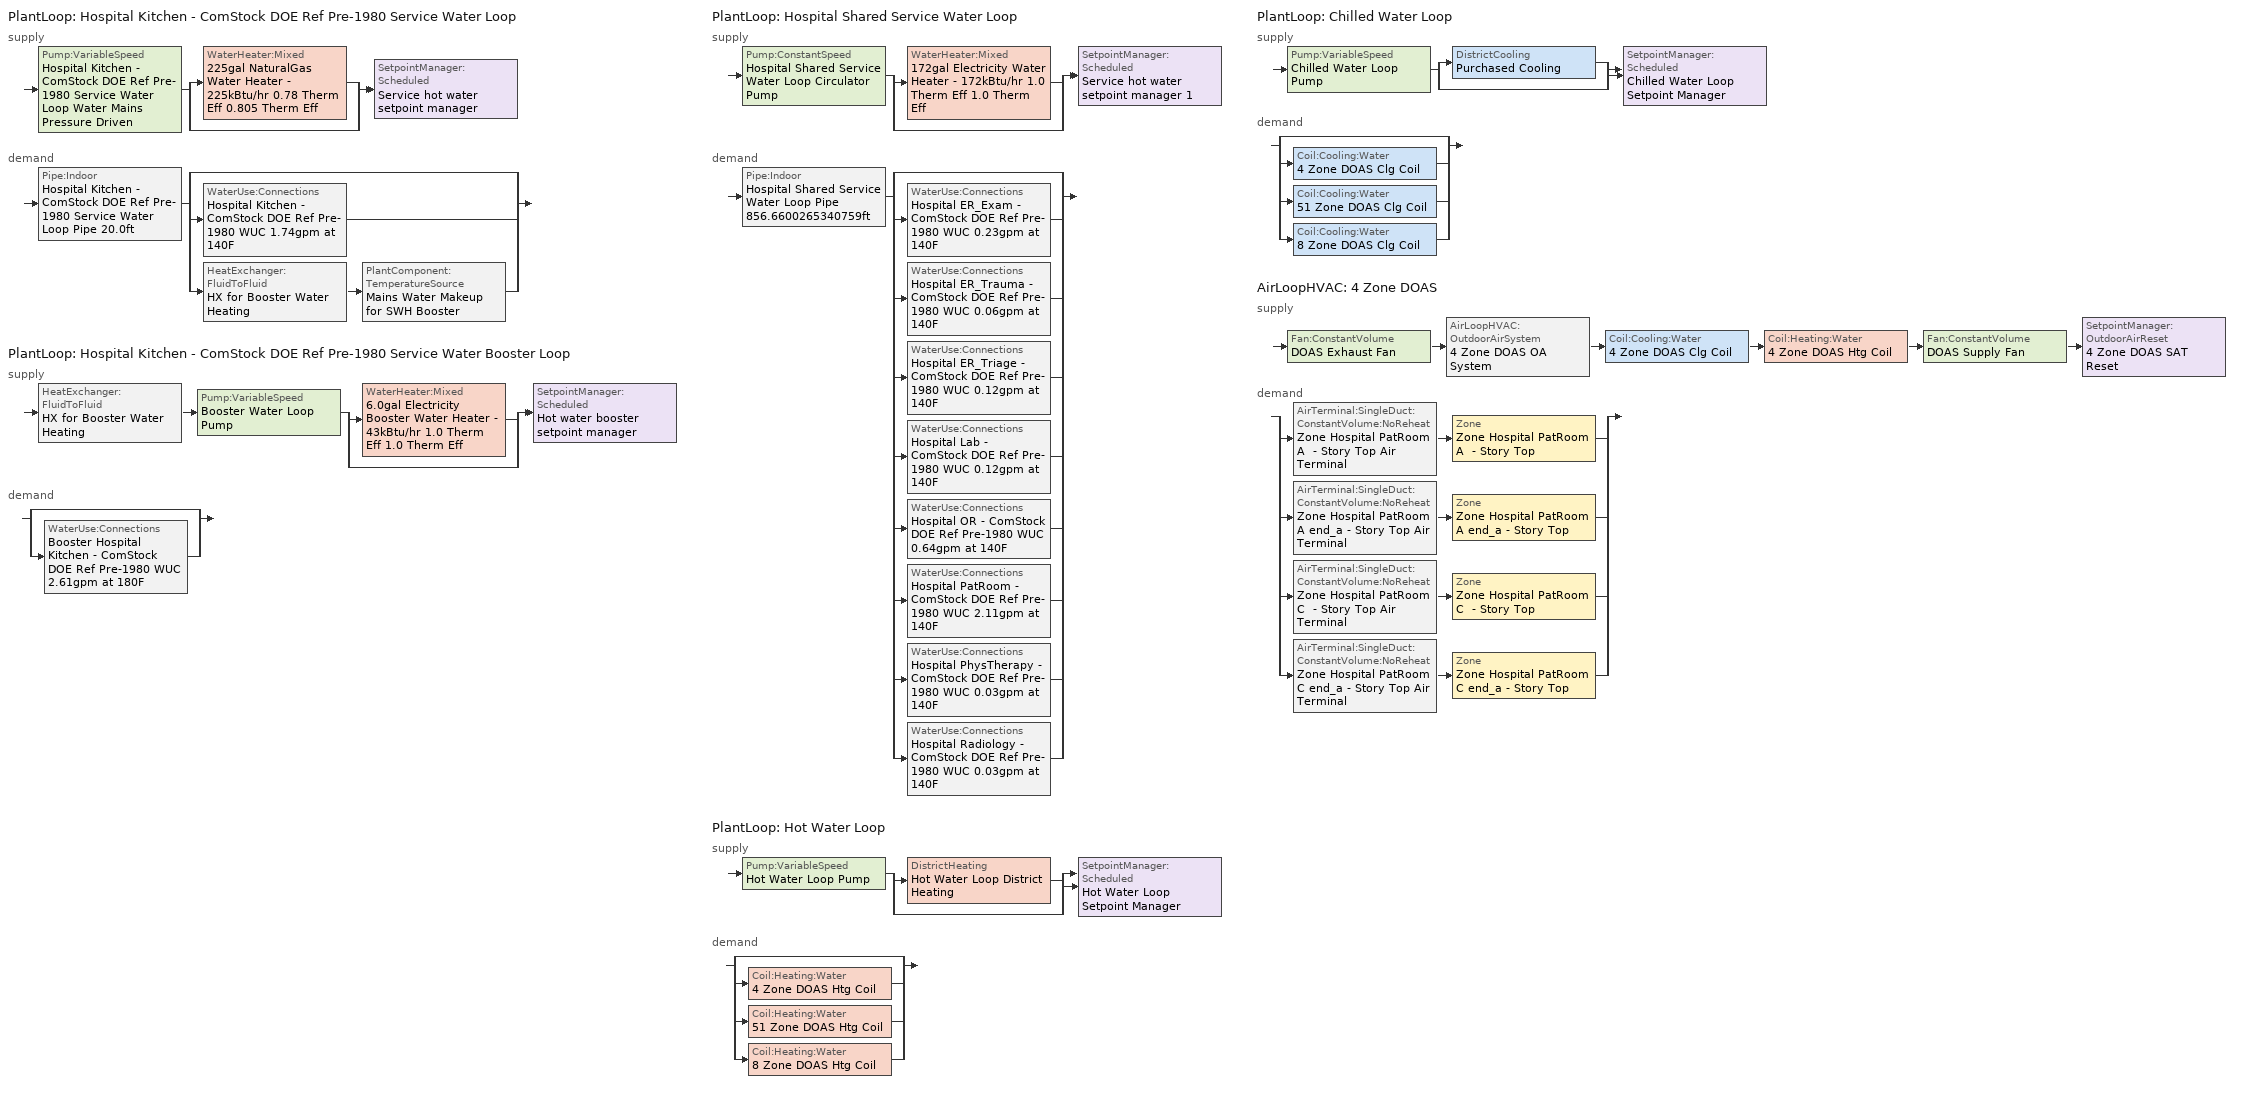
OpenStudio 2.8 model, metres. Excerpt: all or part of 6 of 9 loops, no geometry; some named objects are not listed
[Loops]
PlantLoop 'Hospital Kitchen - ComStock DOE Ref Pre-1980 Service Water Loop'
 supply: Pump:VariableSpeed 'Hospital Kitchen - ComStock DOE Ref Pre-1980 Service Water Loop Water Mains Pressure Driven' > split
  | WaterHeater:Mixed '225gal NaturalGas Water Heater - 225kBtu/hr 0.78 Therm Eff 0.805 Therm Eff'
  | bypass
  join > SetpointManager:Scheduled 'Service hot water setpoint manager'
 demand: Pipe:Indoor 'Hospital Kitchen - ComStock DOE Ref Pre-1980 Service Water Loop Pipe 20.0ft' > split
  | bypass
  | WaterUse:Connections 'Hospital Kitchen - ComStock DOE Ref Pre-1980 WUC 1.74gpm at 140F'
  | HeatExchanger:FluidToFluid 'HX for Booster Water Heating' > PlantComponent:TemperatureSource 'Mains Water Makeup for SWH Booster'
PlantLoop 'Hospital Kitchen - ComStock DOE Ref Pre-1980 Service Water Booster Loop'
 supply: HeatExchanger:FluidToFluid 'HX for Booster Water Heating' > Pump:VariableSpeed 'Booster Water Loop Pump' > split
  | WaterHeater:Mixed '6.0gal Electricity Booster Water Heater - 43kBtu/hr 1.0 Therm Eff 1.0 Therm Eff'
  | bypass
  join > SetpointManager:Scheduled 'Hot water booster setpoint manager'
 demand: split
  | bypass
  | WaterUse:Connections 'Booster Hospital Kitchen - ComStock DOE Ref Pre-1980 WUC 2.61gpm at 180F'
PlantLoop 'Hospital Shared Service Water Loop'
 supply: Pump:ConstantSpeed 'Hospital Shared Service Water Loop Circulator Pump' > split
  | WaterHeater:Mixed '172gal Electricity Water Heater - 172kBtu/hr 1.0 Therm Eff 1.0 Therm Eff'
  | bypass
  join > SetpointManager:Scheduled 'Service hot water setpoint manager 1'
 demand: Pipe:Indoor 'Hospital Shared Service Water Loop Pipe 856.6600265340759ft' > split
  | bypass
  | WaterUse:Connections 'Hospital ER_Exam - ComStock DOE Ref Pre-1980 WUC 0.23gpm at 140F'
  | WaterUse:Connections 'Hospital ER_Trauma - ComStock DOE Ref Pre-1980 WUC 0.06gpm at 140F'
  | WaterUse:Connections 'Hospital ER_Triage - ComStock DOE Ref Pre-1980 WUC 0.12gpm at 140F'
  | WaterUse:Connections 'Hospital Lab - ComStock DOE Ref Pre-1980 WUC 0.12gpm at 140F'
  | WaterUse:Connections 'Hospital OR - ComStock DOE Ref Pre-1980 WUC 0.64gpm at 140F'
  | WaterUse:Connections 'Hospital PatRoom - ComStock DOE Ref Pre-1980 WUC 2.11gpm at 140F'
  | WaterUse:Connections 'Hospital PhysTherapy - ComStock DOE Ref Pre-1980 WUC 0.03gpm at 140F'
  | WaterUse:Connections 'Hospital Radiology - ComStock DOE Ref Pre-1980 WUC 0.03gpm at 140F'
PlantLoop 'Hot Water Loop'
 supply: Pump:VariableSpeed 'Hot Water Loop Pump' > split
  | DistrictHeating 'Hot Water Loop District Heating'
  | bypass
  join > SetpointManager:Scheduled 'Hot Water Loop Setpoint Manager'
 demand: split
  | bypass
  | Coil:Heating:Water '4 Zone DOAS Htg Coil'
  | Coil:Heating:Water '51 Zone DOAS Htg Coil'
  | Coil:Heating:Water '8 Zone DOAS Htg Coil'
PlantLoop 'Chilled Water Loop'
 supply: Pump:VariableSpeed 'Chilled Water Loop Pump' > split
  | DistrictCooling 'Purchased Cooling'
  | bypass
  join > SetpointManager:Scheduled 'Chilled Water Loop Setpoint Manager'
 demand: split
  | bypass
  | Coil:Cooling:Water '4 Zone DOAS Clg Coil'
  | Coil:Cooling:Water '51 Zone DOAS Clg Coil'
  | Coil:Cooling:Water '8 Zone DOAS Clg Coil'
AirLoopHVAC '4 Zone DOAS'
 supply: Fan:ConstantVolume 'DOAS Exhaust Fan' > AirLoopHVAC:OutdoorAirSystem '4 Zone DOAS OA System' > Coil:Cooling:Water '4 Zone DOAS Clg Coil' > Coil:Heating:Water '4 Zone DOAS Htg Coil' > Fan:ConstantVolume 'DOAS Supply Fan' > SetpointManager:OutdoorAirReset '4 Zone DOAS SAT Reset'
 demand: split
  | AirTerminal:SingleDuct:ConstantVolume:NoReheat 'Zone Hospital PatRoom A  - Story Top Air Terminal' > Zone 'Zone Hospital PatRoom A  - Story Top'
  | AirTerminal:SingleDuct:ConstantVolume:NoReheat 'Zone Hospital PatRoom A end_a - Story Top Air Terminal' > Zone 'Zone Hospital PatRoom A end_a - Story Top'
  | AirTerminal:SingleDuct:ConstantVolume:NoReheat 'Zone Hospital PatRoom C  - Story Top Air Terminal' > Zone 'Zone Hospital PatRoom C  - Story Top'
  | AirTerminal:SingleDuct:ConstantVolume:NoReheat 'Zone Hospital PatRoom C end_a - Story Top Air Terminal' > Zone 'Zone Hospital PatRoom C end_a - Story Top'
[SizingPeriod:DesignDay] Barometric Pressure {Pa}=97948; Sky Clearness=0; Rain Indicator=0; Snow Indicator=0; Day of Month=21; Daylight Saving Time Indicator=0; Humidity Indicating Type=Wetbulb; Dry-Bulb Temperature Range Modifier Type=DefaultMultipliers
Name | Maximum Dry-Bulb Temperature {C} | Daily Dry-Bulb Temperature Range {deltaC} | Humidity Indicating Conditions at Maximum Dry-Bulb | Wind Speed {m/s} | Wind Direction {deg} | Month | Day Type | Solar Model Indicator | ASHRAE Taub | ASHRAE Taud
Dodge Co Ann Htg 99% Condns DB 1 | -17.7 | 0 | -17.7 | 2.4 | 290 | 1 | WinterDesignDay | ASHRAEClearSky
Dodge Co Ann Htg 99.6% Condns DB 1 | -20.1 | 0 | -20.1 | 2.4 | 290 | 1 | WinterDesignDay | ASHRAEClearSky
Dodge Co Ann Htg Wind 99% Condns WS=>MCDB 1 | -2 | 0 | -2 | 9.3 | 290 | 1 | WinterDesignDay | ASHRAEClearSky
Dodge Co April .4% Condns DB=>MCWB 1 | 27.4 | 10.5 | 16.4 | 4.8 | 210 | 4 | SummerDesignDay | ASHRAETau | 0.335 | 2.405
Dodge Co April .4% Condns WB=>MCDB 1 | 24.6 | 10.5 | 18.7 | 4.8 | 210 | 4 | SummerDesignDay | ASHRAETau | 0.335 | 2.405
Dodge Co August .4% Condns DB=>MCWB 1 | 32.1 | 9.7 | 25.6 | 4.8 | 210 | 8 | SummerDesignDay | ASHRAETau | 0.374 | 2.353
Dodge Co August .4% Condns WB=>MCDB 1 | 29.5 | 9.7 | 26.4 | 4.8 | 210 | 8 | SummerDesignDay | ASHRAETau | 0.374 | 2.353
Dodge Co December .4% Condns DB=>MCWB 1 | 14 | 7.3 | 12.8 | 4.8 | 210 | 12 | SummerDesignDay | ASHRAETau | 0.288 | 2.571
Dodge Co December .4% Condns WB=>MCDB 1 | 13.9 | 7.3 | 13 | 4.8 | 210 | 12 | SummerDesignDay | ASHRAETau | 0.288 | 2.571
Dodge Co February .4% Condns DB=>MCWB 1 | 12.8 | 7.8 | 11 | 4.8 | 210 | 2 | SummerDesignDay | ASHRAETau | 0.29 | 2.367
Dodge Co February .4% Condns WB=>MCDB 1 | 12.2 | 7.8 | 11.4 | 4.8 | 210 | 2 | SummerDesignDay | ASHRAETau | 0.29 | 2.367
Dodge Co January .4% Condns DB=>MCWB 1 | 8.7 | 7.1 | 6.8 | 4.8 | 210 | 1 | SummerDesignDay | ASHRAETau | 0.277 | 2.483
Dodge Co January .4% Condns WB=>MCDB 1 | 7.7 | 7.1 | 7.1 | 4.8 | 210 | 1 | SummerDesignDay | ASHRAETau | 0.277 | 2.483
Dodge Co July .4% Condns DB=>MCWB 1 | 32.7 | 10.1 | 25.6 | 4.8 | 210 | 7 | SummerDesignDay | ASHRAETau | 0.391 | 2.254
Dodge Co July .4% Condns WB=>MCDB 1 | 30.4 | 10.1 | 28.5 | 4.8 | 210 | 7 | SummerDesignDay | ASHRAETau | 0.391 | 2.254
Dodge Co June .4% Condns DB=>MCWB 1 | 32.3 | 10 | 23 | 4.8 | 210 | 6 | SummerDesignDay | ASHRAETau | 0.378 | 2.279
Dodge Co June .4% Condns WB=>MCDB 1 | 28.9 | 10 | 26 | 4.8 | 210 | 6 | SummerDesignDay | ASHRAETau | 0.378 | 2.279
Dodge Co March .4% Condns DB=>MCWB 1 | 21.4 | 8.6 | 16.4 | 4.8 | 210 | 3 | SummerDesignDay | ASHRAETau | 0.319 | 2.439
Dodge Co March .4% Condns WB=>MCDB 1 | 20.2 | 8.6 | 18 | 4.8 | 210 | 3 | SummerDesignDay | ASHRAETau | 0.319 | 2.439
Dodge Co May .4% Condns DB=>MCWB 1 | 29.1 | 10.5 | 20.6 | 4.8 | 210 | 5 | SummerDesignDay | ASHRAETau | 0.346 | 2.352
Dodge Co May .4% Condns WB=>MCDB 1 | 26.6 | 10.5 | 22.6 | 4.8 | 210 | 5 | SummerDesignDay | ASHRAETau | 0.346 | 2.352
Dodge Co November .4% Condns DB=>MCWB 1 | 20.2 | 7.9 | 13.8 | 4.8 | 210 | 11 | SummerDesignDay | ASHRAETau | 0.3 | 2.621
Dodge Co November .4% Condns WB=>MCDB 1 | 20.2 | 7.9 | 16.4 | 4.8 | 210 | 11 | SummerDesignDay | ASHRAETau | 0.3 | 2.621
Dodge Co October .4% Condns DB=>MCWB 1 | 27.5 | 9.7 | 21.9 | 4.8 | 210 | 10 | SummerDesignDay | ASHRAETau | 0.322 | 2.544
Dodge Co October .4% Condns WB=>MCDB 1 | 27.3 | 9.7 | 23.1 | 4.8 | 210 | 10 | SummerDesignDay | ASHRAETau | 0.322 | 2.544
Dodge Co September .4% Condns DB=>MCWB 1 | 31.3 | 11 | 22.8 | 4.8 | 210 | 9 | SummerDesignDay | ASHRAETau | 0.367 | 2.388
Dodge Co September .4% Condns WB=>MCDB 1 | 27.8 | 11 | 24.8 | 4.8 | 210 | 9 | SummerDesignDay | ASHRAETau | 0.367 | 2.388
[Construction]
Uninsulated copper pipe 0.75in type L: Copper pipe 0.75in type L
Uninsulated copper pipe 0.75in type L 1: Copper pipe 0.75in type L 1
[Material] Roughness=Smooth; Thickness {m}=0.001143; Conductivity {W/m-K}=386; Density {kg/m3}=8906.27; Specific Heat {J/kg-K}=385.1856; Thermal Absorptance=0.9; Solar Absorptance=0.7; Visible Absorptance=0.7
Copper pipe 0.75in type L; Copper pipe 0.75in type L 1
[Sizing:Zone] Zone Cooling Design Supply Air Temperature Input Method=SupplyAirTemperature; Zone Cooling Design Supply Air Temperature {C}=14; Zone Cooling Design Supply Air Temperature Difference {deltaC}=11.11; Zone Heating Design Supply Air Temperature Input Method=SupplyAirTemperature; Zone Heating Design Supply Air Temperature {C}=40; Zone Heating Design Supply Air Temperature Difference {deltaC}=11.11; Zone Cooling Design Supply Air Humidity Ratio {kg-H2O/kg-air}=0.0085; Zone Heating Design Supply Air Humidity Ratio {kg-H2O/kg-air}=0.008; Cooling Design Air Flow Method=DesignDay; Heating Design Air Flow Method=DesignDay; Dedicated Outdoor Air System Control Strategy=NeutralSupplyAir
Name | Account for Dedicated Outdoor Air System | Dedicated Outdoor Air Low Setpoint Temperature for Design {C} | Dedicated Outdoor Air High Setpoint Temperature for Design {C}
Zone Hospital ICE_Open A  - Story Ground; Zone Hospital ICE_Open B  - Story Ground; Zone Hospital ICE_Open C  - Story Ground | No | autosize | autosize
Zone Hospital PatRoom A end_a - Story Top; Zone Hospital PatRoom C end_a - Story Top; Zone Hospital PatRoom A  - Story Top; Zone Hospital PatRoom C  - Story Top | Yes | 15.5556 | 21.1111
[Zone equipment]
Zone Hospital PatRoom A end_a - Story Top: Zone Hospital PatRoom A end_a - Story Top Air Terminal, Zone Hospital PatRoom A end_a - Story Top WSHP
Zone Hospital PatRoom C end_a - Story Top: Zone Hospital PatRoom C end_a - Story Top Air Terminal, Zone Hospital PatRoom C end_a - Story Top WSHP
Zone Hospital PatRoom A  - Story Top: Zone Hospital PatRoom A  - Story Top Air Terminal, Zone Hospital PatRoom A  - Story Top WSHP
Zone Hospital PatRoom C  - Story Top: Zone Hospital PatRoom C  - Story Top Air Terminal, Zone Hospital PatRoom C  - Story Top WSHP
[WaterUse:Connections]
Name | Water Use Equipment Name 1
Hospital ER_Exam - ComStock DOE Ref Pre-1980 WUC 0.23gpm at 140F | Hospital ER_Exam - ComStock DOE Ref Pre-1980 Service Water Use 0.23gpm at 140F
Hospital ER_Trauma - ComStock DOE Ref Pre-1980 WUC 0.06gpm at 140F | Hospital ER_Trauma - ComStock DOE Ref Pre-1980 Service Water Use 0.06gpm at 140F
Hospital ER_Triage - ComStock DOE Ref Pre-1980 WUC 0.12gpm at 140F | Hospital ER_Triage - ComStock DOE Ref Pre-1980 Service Water Use 0.12gpm at 140F
Booster Hospital Kitchen - ComStock DOE Ref Pre-1980 WUC 2.61gpm at 180F | Booster Hospital Kitchen - ComStock DOE Ref Pre-1980 Service Water Use 2.61gpm at 180F
Hospital Kitchen - ComStock DOE Ref Pre-1980 WUC 1.74gpm at 140F | Hospital Kitchen - ComStock DOE Ref Pre-1980 Service Water Use 1.74gpm at 140F
Hospital Lab - ComStock DOE Ref Pre-1980 WUC 0.12gpm at 140F | Hospital Lab - ComStock DOE Ref Pre-1980 Service Water Use 0.12gpm at 140F
Hospital OR - ComStock DOE Ref Pre-1980 WUC 0.64gpm at 140F | Hospital OR - ComStock DOE Ref Pre-1980 Service Water Use 0.64gpm at 140F
Hospital PatRoom - ComStock DOE Ref Pre-1980 WUC 2.11gpm at 140F | Hospital PatRoom - ComStock DOE Ref Pre-1980 Service Water Use 2.11gpm at 140F
Hospital PhysTherapy - ComStock DOE Ref Pre-1980 WUC 0.03gpm at 140F | Hospital PhysTherapy - ComStock DOE Ref Pre-1980 Service Water Use 0.03gpm at 140F
Hospital Radiology - ComStock DOE Ref Pre-1980 WUC 0.03gpm at 140F | Hospital Radiology - ComStock DOE Ref Pre-1980 Service Water Use 0.03gpm at 140F
[WaterUse:Equipment:Definition] Sensible Fraction Schedule=Fraction Sensible - 0.2; Latent Fraction Schedule=Fraction Latent - 0.05
Name | Peak Flow Rate {m3/s} | Target Temperature Schedule
Hospital ER_Exam - ComStock DOE Ref Pre-1980 Service Water Use Def 0.23gpm | 1.45744e-05 | Mixed Water At Faucet Temp - 140F
Hospital ER_Trauma - ComStock DOE Ref Pre-1980 Service Water Use Def 0.06gpm | 3.68041e-06 | Mixed Water At Faucet Temp - 140F 1
Hospital ER_Triage - ComStock DOE Ref Pre-1980 Service Water Use Def 0.12gpm | 7.36082e-06 | Mixed Water At Faucet Temp - 140F 2
Booster Hospital Kitchen - ComStock DOE Ref Pre-1980 Service Water Use Def 2.61gpm | 0.000164558 | Mixed Water At Faucet Temp - 180F
Hospital Kitchen - ComStock DOE Ref Pre-1980 Service Water Use Def 1.74gpm | 0.000109706 | Mixed Water At Faucet Temp - 140F 3
Hospital Lab - ComStock DOE Ref Pre-1980 Service Water Use Def 0.12gpm | 7.31433e-06 | Mixed Water At Faucet Temp - 140F 4
Hospital OR - ComStock DOE Ref Pre-1980 Service Water Use Def 0.64gpm | 4.01901e-05 | Mixed Water At Faucet Temp - 140F 5
Hospital PatRoom - ComStock DOE Ref Pre-1980 Service Water Use Def 2.11gpm | 0.000133283 | Mixed Water At Faucet Temp - 140F 6
Hospital PhysTherapy - ComStock DOE Ref Pre-1980 Service Water Use Def 0.03gpm | 1.81511e-06 | Mixed Water At Faucet Temp - 140F 7
Hospital Radiology - ComStock DOE Ref Pre-1980 Service Water Use Def 0.03gpm | 1.82548e-06 | Mixed Water At Faucet Temp - 140F 8
[WaterUse:Equipment]
Name | Water Use Equipment Definition | Flow Rate Fraction Schedule
Hospital ER_Exam - ComStock DOE Ref Pre-1980 Service Water Use 0.23gpm at 140F | Hospital ER_Exam - ComStock DOE Ref Pre-1980 Service Water Use Def 0.23gpm | Hospital BLDG_SWH_EXTD_SCH
Hospital ER_Trauma - ComStock DOE Ref Pre-1980 Service Water Use 0.06gpm at 140F | Hospital ER_Trauma - ComStock DOE Ref Pre-1980 Service Water Use Def 0.06gpm | Hospital BLDG_SWH_EXTD_SCH
Hospital ER_Triage - ComStock DOE Ref Pre-1980 Service Water Use 0.12gpm at 140F | Hospital ER_Triage - ComStock DOE Ref Pre-1980 Service Water Use Def 0.12gpm | Hospital BLDG_SWH_EXTD_SCH
Booster Hospital Kitchen - ComStock DOE Ref Pre-1980 Service Water Use 2.61gpm at 180F | Booster Hospital Kitchen - ComStock DOE Ref Pre-1980 Service Water Use Def 2.61gpm | Hospital BLDG_SWH_EXTD_SCH
Hospital Kitchen - ComStock DOE Ref Pre-1980 Service Water Use 1.74gpm at 140F | Hospital Kitchen - ComStock DOE Ref Pre-1980 Service Water Use Def 1.74gpm | Hospital BLDG_SWH_EXTD_SCH
Hospital Lab - ComStock DOE Ref Pre-1980 Service Water Use 0.12gpm at 140F | Hospital Lab - ComStock DOE Ref Pre-1980 Service Water Use Def 0.12gpm | Hospital BLDG_SWH_SCH
Hospital OR - ComStock DOE Ref Pre-1980 Service Water Use 0.64gpm at 140F | Hospital OR - ComStock DOE Ref Pre-1980 Service Water Use Def 0.64gpm | Hospital BLDG_SWH_SCH
Hospital PatRoom - ComStock DOE Ref Pre-1980 Service Water Use 2.11gpm at 140F | Hospital PatRoom - ComStock DOE Ref Pre-1980 Service Water Use Def 2.11gpm | Hospital BLDG_SWH_EXTD_SCH
Hospital PhysTherapy - ComStock DOE Ref Pre-1980 Service Water Use 0.03gpm at 140F | Hospital PhysTherapy - ComStock DOE Ref Pre-1980 Service Water Use Def 0.03gpm | Hospital BLDG_SWH_SCH
Hospital Radiology - ComStock DOE Ref Pre-1980 Service Water Use 0.03gpm at 140F | Hospital Radiology - ComStock DOE Ref Pre-1980 Service Water Use Def 0.03gpm | Hospital BLDG_SWH_EXTD_SCH
[PlantLoop] Glycol Concentration=0; Plant Loop Volume {m3}=Autocalculate; Load Distribution Scheme=Optimal
Name | Maximum Loop Temperature {C} | Minimum Loop Temperature {C}
Hospital Kitchen - ComStock DOE Ref Pre-1980 Service Water Loop; Hospital Shared Service Water Loop | 60 | 10
Hospital Kitchen - ComStock DOE Ref Pre-1980 Service Water Booster Loop
Hot Water Loop |  | 10
Chilled Water Loop | 40 | 1
[Sizing:Plant] Sizing Option=NonCoincident; Zone Timesteps in Averaging Window=1; Coincident Sizing Factor Mode=None
Name | Loop Type | Design Loop Exit Temperature {C} | Loop Design Temperature Difference {deltaC}
Hospital Kitchen - ComStock DOE Ref Pre-1980 Service Water Loop; Hospital Shared Service Water Loop | Heating | 60 | 5
Hospital Kitchen - ComStock DOE Ref Pre-1980 Service Water Booster Loop | Heating | 82.2222 | 5
Hot Water Loop | Heating | 82.2222 | 11.1111
Chilled Water Loop | Cooling | 6.66667 | 5.61111
[SetpointManager:Scheduled] Control Variable=Temperature
Name | Schedule | Setpoint Node or NodeList
Service hot water setpoint manager | Service Water Loop Temp - 140F | Hospital Kitchen - ComStock DOE Ref Pre-1980 Service Water Loop Supply Outlet Node
Hot water booster setpoint manager | Service Water Booster Temp - 180.00000000000006F | Hospital Kitchen - ComStock DOE Ref Pre-1980 Service Water Booster Loop Supply Outlet Node
Service hot water setpoint manager 1 | Service Water Loop Temp - 140F 1 | Hospital Shared Service Water Loop Supply Outlet Node
Hot Water Loop Setpoint Manager | Hot Water Loop Temp - 180F | Hot Water Loop Supply Outlet Node
Chilled Water Loop Setpoint Manager | Chilled Water Loop Temp - 44F | Chilled Water Loop Supply Outlet Node
[Pump:VariableSpeed] Skin Loss Radiative Fraction=0.5; Design Power Sizing Method=PowerPerFlowPerPressure; Design Electric Power per Unit Flow Rate {W/(m3/s)}=348701.1; Design Shaft Power per Unit Flow Rate per Unit Head {W-s/m3-Pa}=1.28205; Design Minimum Flow Rate Fraction=0
Name | Rated Pump Head {Pa} | Motor Efficiency | Pump Control Type | Rated Power Consumption {W} | Minimum Flow Rate {m3/s} | Fraction of Motor Inefficiencies to Fluid Stream | Coefficient 1 of the Part Load Performance Curve | Coefficient 2 of the Part Load Performance Curve | Coefficient 3 of the Part Load Performance Curve | Coefficient 4 of the Part Load Performance Curve
Hospital Kitchen - ComStock DOE Ref Pre-1980 Service Water Loop Water Mains Pressure Driven | 0.001 | 0.825 | Continuous
Booster Water Loop Pump | 0 | 1 | Continuous | 0 | 0
Hot Water Loop Pump | 179344 | 0.91 | Intermittent
Chilled Water Loop Pump | 179344 | 0.924 | Intermittent |  |  | 0 | 0 | 1 | 0 | 0
[WaterHeater:Mixed] Deadband Temperature Difference {deltaC}=2; Heater Control Type=Cycle; Off Cycle Parasitic Fuel Consumption Rate {W}=0; Off Cycle Parasitic Heat Fraction to Tank=0; On Cycle Parasitic Fuel Consumption Rate {W}=0; On Cycle Parasitic Heat Fraction to Tank=0; Ambient Temperature Indicator=Schedule; Use Side Effectiveness=1; Source Side Effectiveness=1; Use Side Design Flow Rate {m3/s}=autosize; Source Side Design Flow Rate {m3/s}=autosize; Indirect Water Heating Recovery Time {hr}=1.5; Source Side Flow Control Mode=IndirectHeatPrimarySetpoint
Name | Tank Volume {m3} | Setpoint Temperature Schedule | Maximum Temperature Limit {C} | Heater Maximum Capacity {W} | Heater Fuel Type | Heater Thermal Efficiency | Off Cycle Parasitic Fuel Type | On Cycle Parasitic Fuel Type | Ambient Temperature Schedule | Off Cycle Loss Coefficient to Ambient Temperature {W/K} | On Cycle Loss Coefficient to Ambient Temperature {W/K}
225gal NaturalGas Water Heater - 225kBtu/hr 0.78 Therm Eff 0.805 Therm Eff | 0.850109 | Service Water Loop Temp - 140F | 60 | 65816.4 | NaturalGas | 0.804758 | NaturalGas | NaturalGas | Water Heater Ambient Temp Schedule - 70f | 10.0664 | 10.0664
6.0gal Electricity Booster Water Heater - 43kBtu/hr 1.0 Therm Eff 1.0 Therm Eff | 0.0227125 | Service Water Booster Temp - 180.00000000000006F | 82.2222 | 12636.8 | Electricity | 1 | Electricity | Electricity | Water Heater Ambient Temp Schedule - 70.0 | 1.59362 | 1.59362
172gal Electricity Water Heater - 172kBtu/hr 1.0 Therm Eff 1.0 Therm Eff | 0.651052 | Service Water Loop Temp - 140F 1 | 60 | 50405.2 | Electricity | 1 | Electricity | Electricity | Water Heater Ambient Temp Schedule - 70f 1 | 3.60985 | 3.60985
[Pipe:Indoor] Environment Type=Schedule; Pipe Inside Diameter {m}=0.019939
Name | Construction | Ambient Temperature Schedule | Ambient Air Velocity Schedule | Pipe Length {m}
Hospital Kitchen - ComStock DOE Ref Pre-1980 Service Water Loop Pipe 20.0ft | Uninsulated copper pipe 0.75in type L | Hospital Kitchen - ComStock DOE Ref Pre-1980 Service Water Loop Piping Air Temp - 70F | Hospital Kitchen - ComStock DOE Ref Pre-1980 Service Water Loop Piping Air Velocity - 0.67mph | 6.096
Hospital Shared Service Water Loop Pipe 856.6600265340759ft | Uninsulated copper pipe 0.75in type L 1 | Hospital Shared Service Water Loop Piping Air Temp - 70F | Hospital Shared Service Water Loop Piping Air Velocity - 0.67mph | 261.11
[HeatExchanger:FluidToFluid]
HX for Booster Water Heating: Loop Demand Side Design Flow Rate {m3/s}=autosize; Loop Supply Side Design Flow Rate {m3/s}=autosize; Heat Exchange Model Type=Ideal; Heat Exchanger U-Factor Times Area Value {W/K}=autosize; Control Type=UncontrolledOn; Minimum Temperature Difference to Activate Heat Exchanger {deltaC}=0.01; Heat Transfer Metering End Use Type=LoopToLoop; Component Override Cooling Control Temperature Mode=Loop; Sizing Factor=1; Operation Minimum Temperature Limit {C}=0; Operation Maximum Temperature Limit {C}=100
[PlantComponent:TemperatureSource]
Mains Water Makeup for SWH Booster: Design Volume Flow Rate {m3/s}=autosize; Temperature Specification Type=Scheduled; Source Temperature {C}=8; Source Temperature Schedule=Mains Water Temperature
[EnergyManagementSystem:Sensor]
Mains_Water_Temp_Sen: Output Variable or Output Meter Index Key=Environment; Output Variable or Output Meter=Site Mains Water Temperature
[EnergyManagementSystem:Actuator]
Mains_Water_Temp_Act: Actuated Component=Mains Water Temperature; Actuated Component Type=Schedule:Constant; Actuated Component Control Type=Schedule Value
[EnergyManagementSystem:Program]
Mains_Water_Prg: SET Mains_Water_Temp_Act = Mains_Water_Temp_Sen
[EnergyManagementSystem:ProgramCallingManager]
Mains_Water_Prg_Mgr: BeginTimestepBeforePredictor; Mains_Water_Prg
[Pump:ConstantSpeed]
Hospital Shared Service Water Loop Circulator Pump: Rated Flow Rate {m3/s}=autosize; Rated Pump Head {Pa}=29890.7; Rated Power Consumption {W}=autosize; Motor Efficiency=0.825; Fraction of Motor Inefficiencies to Fluid Stream=0; Pump Control Type=Intermittent; Design Power Sizing Method=PowerPerFlowPerPressure; Design Electric Power per Unit Flow Rate {W/(m3/s)}=348701.1; Design Shaft Power per Unit Flow Rate per Unit Head {W-s/m3-Pa}=1.28205
[Refrigeration:System]
Low Temperature: Refrigeration Condenser=Refrigeration Condenser Air Cooled 1; Minimum Condensing Temperature {C}=21; Refrigeration System Working Fluid Type=R404a; Suction Temperature Control Type=ConstantSuctionTemperature
[Refrigeration:Compressor]
Refrigeration Compressor 1: Refrigeration Compressor Power Curve=LT_compressor_power_smallandold; Refrigeration Compressor Capacity Curve=LT_compressor_capacity_smallandold; Rated Return Gas Temperature {C}=18.3; Rated Subcooling {deltaC}=0
[Refrigeration:Condenser:AirCooled]
Refrigeration Condenser Air Cooled 1: Rated Effective Total Heat Rejection Rate Curve=Condenser Heat Rejection Function of Temperature; Rated Subcooling Temperature Difference {deltaC}=0; Condenser Fan Speed Control Type=VariableSpeed; Rated Fan Power {W}=298.498; Minimum Fan Air Flow Ratio=0
[DistrictHeating]
Hot Water Loop District Heating: Nominal Capacity {W}=autosize
[DistrictCooling]
Purchased Cooling: Nominal Capacity {W}=autosize
[AirLoopHVAC]
4 Zone DOAS: Availability Schedule=4 Zone DOAS Occ Sch; Design Supply Air Flow Rate {m3/s}=AutoSize
[Sizing:System]
4 Zone DOAS: Type of Load to Size On=VentilationRequirement; Design Outdoor Air Flow Rate {m3/s}=Autosize; Central Heating Maximum System Air Flow Ratio=1; Preheat Design Temperature {C}=7; Preheat Design Humidity Ratio {kg-H2O/kg-Air}=0.008; Precool Design Temperature {C}=12.8; Precool Design Humidity Ratio {kg-H2O/kg-Air}=0.008; Central Cooling Design Supply Air Temperature {C}=15.5556; Central Heating Design Supply Air Temperature {C}=21.1111; Sizing Option=Coincident; 100% Outdoor Air in Cooling=Yes; 100% Outdoor Air in Heating=Yes; Central Cooling Design Supply Air Humidity Ratio {kg-H2O/kg-Air}=0.0085; Central Heating Design Supply Air Humidity Ratio {kg-H2O/kg-Air}=0.008; Cooling Design Air Flow Method=DesignDay; Cooling Design Air Flow Rate {m3/s}=0; Heating Design Air Flow Method=DesignDay; Heating Design Air Flow Rate {m3/s}=0; System Outdoor Air Method=ZoneSum; Zone Maximum Outdoor Air Fraction=1; Cooling Supply Air Flow Rate Per Floor Area {m3/s-m2}=0.00996765; Cooling Fraction of Autosized Cooling Supply Air Flow Rate=1; Cooling Supply Air Flow Rate Per Unit Cooling Capacity {m3/s-W}=3.94755e-05; Heating Supply Air Flow Rate Per Floor Area {m3/s-m2}=0.00996765; Heating Fraction of Autosized Heating Supply Air Flow Rate=1; Heating Fraction of Autosized Cooling Supply Air Flow Rate=1; Heating Supply Air Flow Rate Per Unit Heating Capacity {m3/s-W}=3.15882e-05; Cooling Design Capacity Method=CoolingDesignCapacity; Cooling Design Capacity {W}=autosize; Cooling Design Capacity Per Floor Area {W/m2}=234.7; Fraction of Autosized Cooling Design Capacity=1; Heating Design Capacity Method=HeatingDesignCapacity; Heating Design Capacity {W}=autosize; Heating Design Capacity Per Floor Area {W/m2}=157; Fraction of Autosized Heating Design Capacity=1; Central Cooling Capacity Control Method=OnOff
[Fan:ConstantVolume] Availability Schedule=Always On Discrete; Fan Total Efficiency=0.5915; Pressure Rise {Pa}=1110.94; Maximum Flow Rate {m3/s}=AutoSize; Motor Efficiency=0.91; Motor In Airstream Fraction=1
DOAS Supply Fan; DOAS Exhaust Fan
[Coil:Heating:Water] Availability Schedule=Always On Discrete; Rated Inlet Water Temperature {C}=82.2222; Rated Inlet Air Temperature {C}=16.6; Rated Outlet Water Temperature {C}=71.1111; Rated Outlet Air Temperature {C}=32.2
4 Zone DOAS Htg Coil; 51 Zone DOAS Htg Coil; 8 Zone DOAS Htg Coil
[Controller:WaterCoil] Minimum Actuated Flow {m3/s}=0
Name | Water Coil | Action | Controller Convergence Tolerance {deltaC}
4 Zone DOAS Htg Coil Controller | 4 Zone DOAS Htg Coil | Normal | 0.0001
4 Zone DOAS Clg Coil Controller | 4 Zone DOAS Clg Coil | Reverse
51 Zone DOAS Htg Coil Controller | 51 Zone DOAS Htg Coil | Normal | 0.0001
51 Zone DOAS Clg Coil Controller | 51 Zone DOAS Clg Coil | Reverse
8 Zone DOAS Htg Coil Controller | 8 Zone DOAS Htg Coil | Normal | 0.0001
8 Zone DOAS Clg Coil Controller | 8 Zone DOAS Clg Coil | Reverse
[Coil:Cooling:Water] Availability Schedule=Always On Discrete; Design Inlet Water Temperature {C}=Autosize; Heat Exchanger Configuration=CrossFlow
4 Zone DOAS Clg Coil; 51 Zone DOAS Clg Coil; 8 Zone DOAS Clg Coil
[Controller:OutdoorAir]
4 Zone DOAS Outdoor Air Controller: Minimum Outdoor Air Flow Rate {m3/s}=autosize; Maximum Outdoor Air Flow Rate {m3/s}=Autosize; Economizer Control Type=DifferentialDryBulb; Economizer Control Action Type=ModulateFlow; Economizer Maximum Limit Dry-Bulb Temperature {C}=12.7778; Lockout Type=LockoutWithHeating; Minimum Limit Type=FixedMinimum; Minimum Outdoor Air Schedule=4 Zone DOAS Occ Sch; Minimum Fraction of Outdoor Air Schedule=Always On Discrete; Controller Mechanical Ventilation=4 Zone DOAS Mechanical Ventilation Controller; High Humidity Control=No; Heat Recovery Bypass Control Type=BypassWhenWithinEconomizerLimits
[Controller:MechanicalVentilation]
4 Zone DOAS Mechanical Ventilation Controller: Availability Schedule=Always On Discrete; System Outdoor Air Method=ZoneSum
[AirLoopHVAC:OutdoorAirSystem]
4 Zone DOAS OA System: Controller=4 Zone DOAS Outdoor Air Controller
[SetpointManager:OutdoorAirReset]
4 Zone DOAS SAT Reset: Control Variable=Temperature; Setpoint at Outdoor Low Temperature {C}=21.1111; Outdoor Low Temperature {C}=12.7778; Setpoint at Outdoor High Temperature {C}=15.5556; Outdoor High Temperature {C}=21.1111; Setpoint Node or NodeList=4 Zone DOAS Supply Outlet Node
[AvailabilityManager:NightCycle] Control Type=CycleOnAny; Thermostat Tolerance {deltaC}=1; Cycling Run Time {s}=3600
Availability Manager Night Cycle 1; Availability Manager Night Cycle 2; Availability Manager Night Cycle 3
[AirTerminal:SingleDuct:ConstantVolume:NoReheat] Availability Schedule=Always On Discrete; Maximum Air Flow Rate {m3/s}=AutoSize
Zone Hospital PatRoom A  - Story Top Air Terminal; Zone Hospital PatRoom A end_a - Story Top Air Terminal; Zone Hospital PatRoom C  - Story Top Air Terminal; Zone Hospital PatRoom C end_a - Story Top Air Terminal
[Schedule:Ruleset]
Hospital BLDG_SWH_EXTD_SCH: Default Day Schedule=Hospital BLDG_SWH_EXTD_SCH Default; Summer Design Day Schedule=Hospital BLDG_SWH_EXTD_SCH Summer Design Day; Winter Design Day Schedule=Hospital BLDG_SWH_EXTD_SCH Winter Design Day
Fraction Sensible - 0.2: Default Day Schedule=Fraction Sensible - 0.2 Default
Fraction Latent - 0.05: Default Day Schedule=Fraction Latent - 0.05 Default
Mixed Water At Faucet Temp - 140F: Default Day Schedule=Mixed Water At Faucet Temp - 140F Default
Mixed Water At Faucet Temp - 140F 1: Default Day Schedule=Mixed Water At Faucet Temp - 140F Default 1
Mixed Water At Faucet Temp - 140F 2: Default Day Schedule=Mixed Water At Faucet Temp - 140F Default 2
Mixed Water At Faucet Temp - 180F: Default Day Schedule=Mixed Water At Faucet Temp - 180F Default
Mixed Water At Faucet Temp - 140F 3: Default Day Schedule=Mixed Water At Faucet Temp - 140F Default 3
Service Water Loop Temp - 140F: Default Day Schedule=Service Water Loop Temp - 140F Default
Water Heater Ambient Temp Schedule - 70f: Default Day Schedule=Water Heater Ambient Temp Schedule - 70f Default
Hospital Kitchen - ComStock DOE Ref Pre-1980 Service Water Loop Piping Air Temp - 70F: Default Day Schedule=Hospital Kitchen - ComStock DOE Ref Pre-1980 Service Water Loop Piping Air Temp - 70F Default
Hospital Kitchen - ComStock DOE Ref Pre-1980 Service Water Loop Piping Air Velocity - 0.67mph: Default Day Schedule=Hospital Kitchen - ComStock DOE Ref Pre-1980 Service Water Loop Piping Air Velocity - 0.67mph Default
Service Water Booster Temp - 180.00000000000006F: Default Day Schedule=Service Water Booster Temp - 180.00000000000006F Default
Water Heater Ambient Temp Schedule - 70.0: Default Day Schedule=Water Heater Ambient Temp Schedule - 70.0 Default
Hospital BLDG_SWH_SCH: Default Day Schedule=Hospital BLDG_SWH_SCH Default; Summer Design Day Schedule=Hospital BLDG_SWH_SCH Summer Design Day; Winter Design Day Schedule=Hospital BLDG_SWH_SCH Winter Design Day
Mixed Water At Faucet Temp - 140F 4: Default Day Schedule=Mixed Water At Faucet Temp - 140F Default 4
Mixed Water At Faucet Temp - 140F 5: Default Day Schedule=Mixed Water At Faucet Temp - 140F Default 5
Mixed Water At Faucet Temp - 140F 6: Default Day Schedule=Mixed Water At Faucet Temp - 140F Default 6
Mixed Water At Faucet Temp - 140F 7: Default Day Schedule=Mixed Water At Faucet Temp - 140F Default 7
Mixed Water At Faucet Temp - 140F 8: Default Day Schedule=Mixed Water At Faucet Temp - 140F Default 8
Service Water Loop Temp - 140F 1: Default Day Schedule=Service Water Loop Temp - 140F Default 1
Water Heater Ambient Temp Schedule - 70f 1: Default Day Schedule=Water Heater Ambient Temp Schedule - 70f Default 1
Hospital Shared Service Water Loop Piping Air Temp - 70F: Default Day Schedule=Hospital Shared Service Water Loop Piping Air Temp - 70F Default
Hospital Shared Service Water Loop Piping Air Velocity - 0.67mph: Default Day Schedule=Hospital Shared Service Water Loop Piping Air Velocity - 0.67mph Default
Hot Water Loop Temp - 180F: Default Day Schedule=Hot Water Loop Temp - 180F Default
Chilled Water Loop Temp - 44F: Default Day Schedule=Chilled Water Loop Temp - 44F Default
4 Zone DOAS Occ Sch: Default Day Schedule=4 Zone DOAS Occ Sch Default; Summer Design Day Schedule=4 Zone DOAS Occ Sch Summer Design Day; Winter Design Day Schedule=4 Zone DOAS Occ Sch Winter Design Day
[Schedule:Day]
Hospital BLDG_SWH_EXTD_SCH Default: Yes, 9, 15, 0.3, 9, 30, 0.35, 9, 45, 0.4, 10, 0, 0.45, 10, 15, 0.5, 10, 18, 0.58, 10, 22, 0.78, 10, 37, 0.79, 10, 52, 0.8, 11, 7, 0.81, 11, 22, 0.82, 11, 37, 0.7925, 11, 52, 0.765, 12, 7, 0.7375, 12, 22, 0.71, 12, 37, 0.7375, 12, 52, 0.765, 13, 7, 0.7925, 13, 22, 0.82, 13, 37, 0.81, 13, 52, 0.8, 14, 7, 0.79, 14, 22, 0.78, 14, 37, 0.77, 14, 52, 0.76, 15, 7, 0.75, 15, 22, 0.74, 15, 37, 0.7125, 15, 52, 0.685, 16, 7, 0.6575, 16, 22, 0.63, 16, 26, 0.41, 16, 30, 0.35, 16, 45, 0.345833, 17, 0, 0.341667, 17, 15, 0.3375, 17, 30, 0.333333, 17, 45, 0.329167, 18, 0, 0.325, 18, 15, 0.320833, 18, 30, 0.316667, 18, 45, 0.3125, 19, 0, 0.308333, 19, 15, 0.304167, 19, 30, 0.3, 24, 0, 0.3
Hospital BLDG_SWH_EXTD_SCH Winter Design Day: 8, 0, 0.3, 9, 0, 0.4, 10, 0, 0.5, 17, 0, 0.6, 18, 0, 0.5, 24, 0, 0.3
Hospital BLDG_SWH_EXTD_SCH Default|WntrDsn|Sat Day; Hospital BLDG_SWH_EXTD_SCH Default 1: Yes, 0, 11, 0.445756, 0, 26, 0.447232, 0, 41, 0.448708, 0, 56, 0.450185, 1, 11, 0.451661, 1, 26, 0.453137, 1, 41, 0.454613, 1, 56, 0.456089, 2, 11, 0.457565, 2, 26, 0.459041, 2, 41, 0.460517, 2, 56, 0.461993, 3, 11, 0.463469, 3, 26, 0.464945, 3, 41, 0.466421, 3, 56, 0.467897, 4, 11, 0.469373, 4, 26, 0.470849, 4, 41, 0.472325, 4, 56, 0.473801, 5, 11, 0.475277, 5, 26, 0.476753, 5, 41, 0.478229, 5, 56, 0.479705, 6, 11, 0.481181, 6, 26, 0.482657, 6, 41, 0.484133, 6, 56, 0.485609, 7, 11, 0.487085, 7, 26, 0.488561, 7, 41, 0.490037, 7, 56, 0.491513, 8, 11, 0.492989, 8, 26, 0.494465, 8, 41, 0.495941, 8, 56, 0.497417, 9, 11, 0.498893, 9, 22, 0.5, 9, 37, 0.525, 9, 52, 0.55, 10, 7, 0.575, 10, 22, 0.6, 16, 22, 0.6, 16, 26, 0.5, 16, 41, 0.401476, 16, 56, 0.402952, 17, 11, 0.404428, 17, 26, 0.405904, 17, 41, 0.40738, 17, 56, 0.408856, 18, 11, 0.410332, 18, 26, 0.411808, 18, 41, 0.413284, 18, 56, 0.41476, 19, 11, 0.416236, 19, 26, 0.417712, 19, 41, 0.419188, 19, 56, 0.420664, 20, 11, 0.42214, 20, 26, 0.423616, 20, 41, 0.425092, 20, 56, 0.426568, 21, 11, 0.428044, 21, 26, 0.42952, 21, 41, 0.430996, 21, 56, 0.432472, 22, 11, 0.433948, 22, 26, 0.435424, 22, 41, 0.4369, 22, 56, 0.438376, 23, 11, 0.439852, 23, 26, 0.441328, 23, 41, 0.442804, 23, 56, 0.44428, 24, 0, 0.445756
Hospital BLDG_SWH_EXTD_SCH Summer Design Day: 7, 0, 0.3, 8, 0, 0.5, 9, 0, 0.58, 10, 0, 0.66, 11, 0, 0.78, 12, 0, 0.82, 13, 0, 0.71, 14, 0, 0.82, 15, 0, 0.78, 16, 0, 0.74, 17, 0, 0.63, 18, 0, 0.41, 21, 0, 0.35, 24, 0, 0.3
Fraction Sensible - 0.2 Default: 24, 0, 0.2
Fraction Latent - 0.05 Default: 24, 0, 0.05
Mixed Water At Faucet Temp - 140F Default; Mixed Water At Faucet Temp - 140F Default 1; Mixed Water At Faucet Temp - 140F Default 2; Mixed Water At Faucet Temp - 140F Default 3; Service Water Loop Temp - 140F Default; Mixed Water At Faucet Temp - 140F Default 4; Mixed Water At Faucet Temp - 140F Default 5; Mixed Water At Faucet Temp - 140F Default 6; Mixed Water At Faucet Temp - 140F Default 7; Mixed Water At Faucet Temp - 140F Default 8; Service Water Loop Temp - 140F Default 1: 24, 0, 60
Mixed Water At Faucet Temp - 180F Default; Service Water Booster Temp - 180.00000000000006F Default; Hot Water Loop Temp - 180F Default: 24, 0, 82.2222
Water Heater Ambient Temp Schedule - 70f Default; Hospital Kitchen - ComStock DOE Ref Pre-1980 Service Water Loop Piping Air Temp - 70F Default; Water Heater Ambient Temp Schedule - 70.0 Default; Water Heater Ambient Temp Schedule - 70f Default 1; Hospital Shared Service Water Loop Piping Air Temp - 70F Default: 24, 0, 21.1111
Hospital Kitchen - ComStock DOE Ref Pre-1980 Service Water Loop Piping Air Velocity - 0.67mph Default; Hospital Shared Service Water Loop Piping Air Velocity - 0.67mph Default: 24, 0, 0.3
Hospital BLDG_SWH_SCH Default: Yes, 9, 15, 0, 9, 30, 0.0425, 9, 45, 0.085, 10, 0, 0.1275, 10, 15, 0.17, 10, 18, 0.58, 10, 22, 0.78, 10, 37, 0.79, 10, 52, 0.8, 11, 7, 0.81, 11, 22, 0.82, 11, 37, 0.7925, 11, 52, 0.765, 12, 7, 0.7375, 12, 22, 0.71, 12, 37, 0.7375, 12, 52, 0.765, 13, 7, 0.7925, 13, 22, 0.82, 13, 37, 0.81, 13, 52, 0.8, 14, 7, 0.79, 14, 22, 0.78, 14, 37, 0.77, 14, 52, 0.76, 15, 7, 0.75, 15, 22, 0.74, 15, 37, 0.7125, 15, 52, 0.685, 16, 7, 0.6575, 16, 22, 0.63, 16, 26, 0.41, 17, 30, 0.18, 17, 45, 0.16, 18, 0, 0.14, 18, 15, 0.12, 18, 30, 0.1, 18, 45, 0.075, 19, 0, 0.05, 19, 15, 0.025, 19, 30, 0, 24, 0, 0
Hospital BLDG_SWH_SCH Summer Design Day: 7, 0, 0, 8, 0, 0.17, 9, 0, 0.58, 10, 0, 0.66, 11, 0, 0.78, 12, 0, 0.82, 13, 0, 0.71, 14, 0, 0.82, 15, 0, 0.78, 16, 0, 0.74, 17, 0, 0.63, 18, 0, 0.41, 21, 0, 0.18, 22, 0, 0.1, 24, 0, 0
Hospital BLDG_SWH_SCH Winter Design Day: 7, 0, 0, 8, 0, 0.01, 9, 0, 0.2, 10, 0, 0.28, 12, 0, 0.3, 14, 0, 0.24, 17, 0, 0.23, 19, 0, 0.1, 24, 0, 0
Hospital BLDG_SWH_SCH WntrDsn|Sat Day: Yes, 9, 15, 0, 9, 30, 0.0025, 9, 45, 0.005, 10, 0, 0.0075, 10, 15, 0.01, 10, 18, 0.2, 10, 22, 0.3, 10, 52, 0.3, 11, 7, 0.2925, 11, 22, 0.285, 11, 37, 0.2775, 11, 52, 0.27, 12, 7, 0.2625, 12, 22, 0.255, 12, 37, 0.2475, 12, 52, 0.24, 13, 7, 0.23875, 13, 22, 0.2375, 13, 37, 0.23625, 13, 52, 0.235, 14, 7, 0.23375, 14, 22, 0.2325, 14, 37, 0.23125, 14, 52, 0.23, 15, 26, 0.23, 15, 41, 0.084, 15, 56, 0.068, 16, 11, 0.052, 16, 26, 0.036, 16, 41, 0.02, 16, 56, 0.004, 17, 0, 0, 24, 0, 0
Chilled Water Loop Temp - 44F Default: 24, 0, 6.66667
Hospital BLDG_SWH_SCH Default 1: Yes, 10, 45, 0, 15, 52, 0.01, 24, 0, 0
4 Zone DOAS Occ Sch Default; 4 Zone DOAS Occ Sch Winter Design Day; 4 Zone DOAS Occ Sch Summer Design Day; 4 Zone DOAS Occ Sch Sunday: 24, 0, 1
[Schedule:Rule]
Name | Schedule Ruleset | Rule Order | Day Schedule | Apply Saturday | Date Specification Type | Start Month | Start Day | End Month | End Day | Apply Sunday | Apply Monday | Apply Tuesday | Apply Wednesday | Apply Thursday | Apply Friday
Schedule Rule 17 | Hospital BLDG_SWH_EXTD_SCH | 1 | Hospital BLDG_SWH_EXTD_SCH Default|WntrDsn|Sat Day | Yes | DateRange | 1 | 1 | 12 | 31
Schedule Rule 20 | Hospital BLDG_SWH_SCH | 1 | Hospital BLDG_SWH_SCH WntrDsn|Sat Day | Yes | DateRange | 1 | 1 | 12 | 31
Schedule Rule 23 | Hospital BLDG_SWH_EXTD_SCH | 0 | Hospital BLDG_SWH_EXTD_SCH Default 1 |  |  |  |  |  |  | Yes
Schedule Rule 18 | Hospital BLDG_SWH_SCH | 0 | Hospital BLDG_SWH_SCH Default 1 |  |  |  |  |  |  | Yes
4 Zone DOAS Occ Sch Sunday Rule | 4 Zone DOAS Occ Sch | 0 | 4 Zone DOAS Occ Sch Sunday |  | DateRange | 1 | 1 | 12 | 31 | Yes | Yes | Yes | Yes | Yes | Yes
[Schedule:Constant]
Name | Value
Always On Discrete | 1
Mains Water Temperature | 10
[Curve:Bicubic] Minimum Value of x=-40; Maximum Value of x=-17.8; Minimum Value of y=10; Maximum Value of y=48.9
Name | Coefficient1 Constant | Coefficient2 x | Coefficient3 x**2 | Coefficient4 y | Coefficient5 y**2 | Coefficient6 x*y | Coefficient7 x**3 | Coefficient8 y**3 | Coefficient9 x**2*y | Coefficient10 x*y**2
LT_compressor_power_smallandold | 4018 | 95 | 1.507 | 5.705 | 1.247 | -1.381 | 0.01277 | -0.007518 | -0.02424 | 0.02917
LT_compressor_capacity_smallandold | 23500 | 816.7 | 10.7 | -28.24 | 0.1131 | -0.4553 | 0.05604 | -0.00412 | -0.006728 | 0.006782
[Curve:Linear]
Condenser Heat Rejection Function of Temperature: Coefficient1 Constant=0; Coefficient2 x=22000; Minimum Value of x=-50; Maximum Value of x=50
